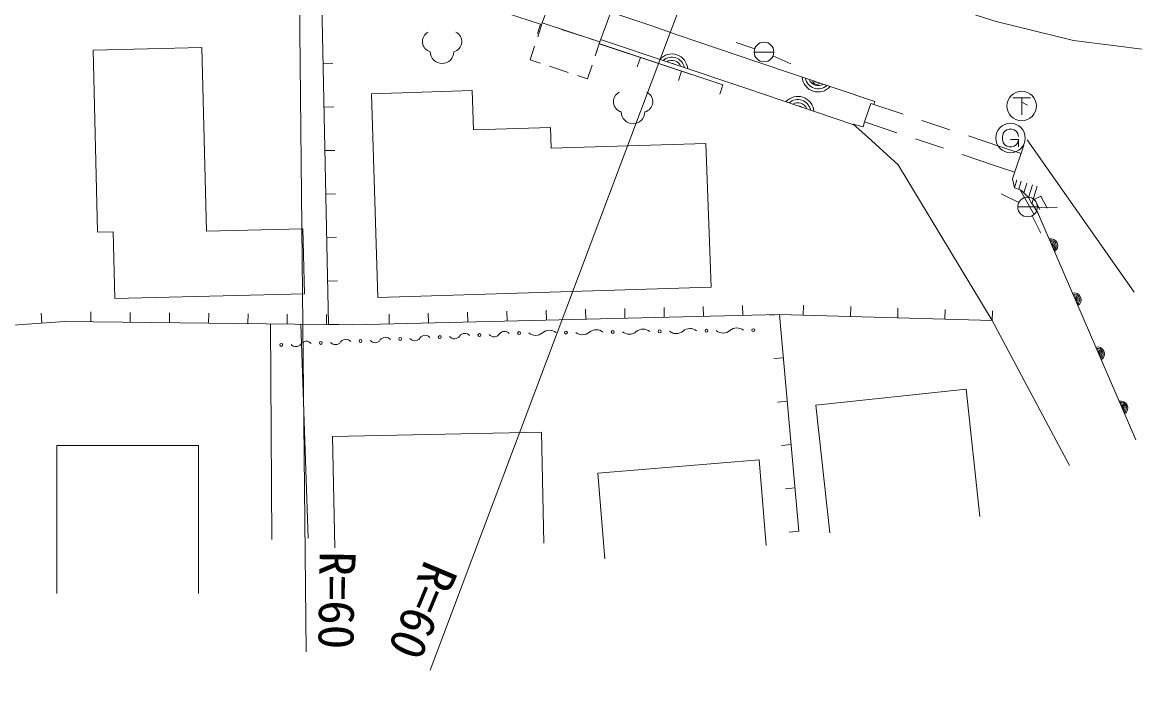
# Model space of a CAD drawing. Units: millimetres, scale not verified. Extents: x 40000 to 680000, y 20000 to 380000.
# Drawn here: x 451511 to 508141, y 240016 to 274212 of the extents above; entities that cross this region are included whole.
import ezdxf
from ezdxf.enums import TextEntityAlignment as Align

# ---------------------------------------------------------------- set-up
doc = ezdxf.new("R2010")
doc.units = ezdxf.units.MM
doc.header["$LTSCALE"] = 1000
doc.linetypes.add('CHAIN', pattern=[18.5, 12, -1.5, 3.5, -1.5])
for name, color, linetype, lineweight in [('M-BGD', 7, 'Continuous', 13), ('M-BMK', 2, 'CHAIN', 13), ('M-BMK-SRVR', 3, 'Continuous', 13), ('M-STR-STRC', 7, 'Continuous', 13)]:
    doc.layers.add(name, color=color, linetype=linetype, lineweight=lineweight)
doc.styles.add('ＭＳ ゴシック', font='')
doc.styles.get('ＭＳ ゴシック').set_extended_font_data('MS Gothic')

msp = doc.modelspace()

# ---------------------------------------------------------------- linework, layer by layer
at = {"layer": 'M-BGD'}
for p, q in [((477892, 274121), (477737, 273645)), ((477748, 273471), (477980, 274174)), ((477980, 274174), (478494, 274004)), ((478969, 273847), (479919, 273534)), ((477360, 272294), (477591, 272996)), ((480394, 273377), (480908, 273207)), ((480908, 273207), (480676, 272505)), ((480878, 273118), (480720, 272644)), ((480866, 273122), (487173, 271020)), ((480878, 273118), (487173, 271020)), ((488795, 272857), (487849, 273179)), ((482977, 272419), (482819, 271944)), ((488768, 272695), (489768, 272695)), ((489726, 272495), (490643, 272095)), ((466826, 272102), (467326, 272113)), ((477874, 272124), (477360, 272294)), ((479298, 271654), (478349, 271967)), ((480519, 272030), (480287, 271328)), ((480287, 271328), (479773, 271497)), ((485075, 271720), (484917, 271245)), ((487173, 271020), (487015, 270546)), ((487173, 271020), (487015, 270546)), ((501936, 270359), (502836, 270359)), ((502386, 270359), (502386, 269497)), ((502386, 270134), (502686, 269984)), ((466872, 269889), (467372, 269899)), ((494392, 269133), (494709, 270082)), ((494709, 270082), (496355, 269532)), ((494314, 268889), (493804, 269026)), ((494314, 268889), (494392, 269133)), ((494392, 269133), (496038, 268584)), ((497304, 269215), (498726, 268740)), ((501442, 268542), (501404, 268392)), ((501517, 268654), (501442, 268542)), ((501629, 268729), (501517, 268654)), ((501742, 268767), (501629, 268729)), ((501892, 268767), (501742, 268767)), ((502004, 268729), (501892, 268767)), ((502117, 268654), (502004, 268729)), ((502192, 268542), (502117, 268654)), ((502229, 268392), (502192, 268542)), ((496987, 268267), (498409, 267792)), ((499675, 268423), (501321, 267874)), ((501321, 267874), (501677, 267755)), ((501404, 268392), (501404, 268242)), ((501404, 268242), (501442, 268092)), ((501442, 268092), (501517, 267979)), ((501517, 267979), (501629, 267904)), ((501629, 267904), (501742, 267867)), ((501742, 267867), (501892, 267867)), ((501817, 268242), (502229, 268242)), ((501892, 267867), (502004, 267904)), ((501963, 266388), (502490, 267948)), ((502004, 267904), (502117, 267979)), ((502117, 267979), (502192, 268092)), ((502192, 268092), (502229, 268242)), ((502229, 268242), (502229, 267867)), ((466919, 267675), (467419, 267686)), ((499358, 267475), (501004, 266925)), ((501677, 267755), (502360, 267526)), ((501004, 266925), (501360, 266806)), ((501360, 266806), (502044, 266578)), ((501963, 266388), (501920, 266244)), ((502017, 265784), (502137, 266180)), ((502234, 265707), (502358, 266112)), ((502495, 265533), (502645, 266025)), ((502740, 265280), (502940, 265940)), ((502907, 264966), (503180, 265866)), ((466965, 265462), (467465, 265472)), ((502237, 265027), (501342, 265473)), ((502184, 264804), (503184, 264804)), ((503184, 264798), (504184, 264785)), ((508198, 252945), (503204, 264502)), ((502911, 264358), (503365, 263467)), ((467012, 263248), (467512, 263259)), ((467058, 261035), (467558, 261046)), ((452504, 258893), (452469, 259392)), ((454999, 258961), (455005, 259461)), ((456999, 258938), (457005, 259438)), ((458999, 258915), (459004, 259415)), ((460999, 258892), (461004, 259392)), ((462998, 258869), (463004, 259369)), ((472194, 258901), (472182, 259401)), ((474193, 258949), (474181, 259449)), ((476193, 258998), (476181, 259497)), ((478192, 259046), (478180, 259546)), ((480192, 259094), (480180, 259594)), ((482191, 259142), (482179, 259642)), ((484191, 259191), (484179, 259691)), ((486190, 259239), (486178, 259739)), ((488189, 259287), (488177, 259787)), ((491267, 259298), (491281, 259798)), ((493670, 259229), (493684, 259729)), ((496073, 259161), (496087, 259660)), ((498476, 259092), (498490, 259592)), ((500879, 259023), (500893, 259523)), ((464149, 258856), (464224, 247864)), ((464998, 258846), (465004, 259346)), ((465687, 258838), (466061, 247939)), ((466998, 258823), (467004, 259323)), ((467105, 258822), (467605, 258832)), ((470195, 258853), (470183, 259353)), ((490065, 259332), (489567, 259288)), ((490065, 259332), (491050, 248295)), ((490262, 257125), (489764, 257081)), ((490459, 254918), (489961, 254873)), ((492613, 248212), (491913, 254707)), ((453276, 245127), (453276, 252663)), ((467418, 247454), (467298, 253113)), ((490656, 252710), (490158, 252666)), ((481174, 246891), (480815, 251257)), ((490853, 250503), (490355, 250458)), ((491050, 248295), (490552, 248251)), ((491050, 248295), (490552, 248251))]:
    msp.add_line(p, q, dxfattribs=at)
for points in [[(467105, 258822), (466709, 277636), (466829, 277638), (468632, 277189), (469665, 276795), (477892, 274121)], [(481464, 274722), (483561, 274023), (484856, 273570), (488949, 272171), (494902, 270180), (494853, 270034)], [(493791, 269011), (488394, 270831), (480954, 273332)], [(455345, 263515), (456135, 263534), (456220, 260137), (465883, 260378), (465800, 263690), (460891, 263568), (460656, 272932), (455113, 272793), (455344, 263551)], [(504815, 251637), (500879, 259023), (496090, 266948), (494547, 268357), (493804, 269026)], [(501920, 266244), (502017, 265784), (502305, 265681), (502397, 265635), (502740, 265280), (502907, 264966), (502942, 264953), (503204, 264502)], [(503008, 264434), (502305, 265681), (502017, 265784)], [(503305, 264671), (503043, 265205), (503367, 265361), (503676, 264747)], [(500879, 259023), (490065, 259332), (468319, 258808), (453678, 258976), (437365, 257820), (436777, 237342)], [(491913, 254707), (499561, 255532), (500262, 249037)], [(467298, 253113), (477946, 253338), (478066, 247679)], [(453276, 252663), (460475, 252663), (460475, 245127)], [(480815, 251257), (489026, 251932), (489385, 247566)]]:
    msp.add_lwpolyline(points, dxfattribs=at)
for points in [[(480908, 273207), (481464, 274722), (478534, 275716), (477980, 274174)], [(486573, 260714), (486313, 268038), (478429, 267799), (478397, 268858), (474480, 268739), (474420, 270729), (469292, 270574), (469605, 260201)]]:
    msp.add_lwpolyline(points, close=True, dxfattribs=at)
for centre, radius in [((489268, 272695), 500), ((502386, 269947), 750), ((501817, 268317), 750), ((502684, 264804), 500), ((472766, 258181), 75), ((474785, 258281), 75), ((476803, 258381), 75), ((476803, 258381), 75), ((479187, 258411), 75), ((481572, 258441), 75), ((483957, 258471), 75), ((486341, 258501), 75), ((488726, 258531), 75), ((464693, 257781), 75), ((466711, 257881), 75), ((468729, 257981), 75), ((470748, 258081), 75)]:
    msp.add_circle(centre, radius, dxfattribs=at)
for centre, radius, start, end in [((472418, 273229), 536, 116.087, 255.3342), ((473347, 273229), 536, 284.6658, 63.913), ((472882, 272710), 600, 180, 0), ((484574, 271785), 812, 4.0422, 138.8024), ((484574, 271785), 650, 10.1579, 132.6866), ((484574, 271785), 488, 21.2906, 121.5539), ((484574, 271785), 325, 55.4799, 87.3646), ((492024, 271472), 812, 184.1277, 318.8879), ((492024, 271472), 650, 190.2435, 312.7722), ((492024, 271472), 488, 201.3761, 301.6395), ((491950, 271249), 203, 184.1277, 318.8879), ((492024, 271472), 325, 235.5654, 267.4502), ((482140, 270163), 536, 116.087, 255.3342), ((483069, 270163), 536, 284.6658, 63.913), ((490993, 269625), 812, 3.98, 138.7402), ((490993, 269625), 650, 10.0958, 132.6244), ((482604, 269644), 600, 180, 0), ((490993, 269625), 488, 21.2284, 121.4917), ((490993, 269625), 325, 55.4177, 87.3025), ((503866, 262833), 354, 302.1697, 104.5749), ((503866, 262833), 283, 304.3937, 102.3508), ((503866, 262833), 212, 308.1401, 98.6045), ((503866, 262833), 142, 315.8518, 90.8928), ((503866, 262833), 100, 326.1694, 80.5751), ((505056, 260079), 354, 302.1697, 104.5749), ((505056, 260079), 283, 304.3937, 102.3508), ((505056, 260079), 212, 308.1401, 98.6045), ((505056, 260079), 142, 315.8518, 90.8928), ((505056, 260079), 100, 326.1694, 80.5751), ((472022, 257946), 323, 40.6459, 145.0259), ((473511, 258416), 323, 220.6459, 325.0259), ((474040, 258046), 323, 40.6459, 145.0259), ((475529, 258516), 323, 220.6459, 325.0259), ((476058, 258146), 323, 40.6459, 145.0259), ((477644, 258809), 542, 231.0138, 310.4276), ((478347, 257984), 542, 51.0138, 130.4276), ((480028, 258839), 542, 231.0138, 310.4276), ((480731, 258014), 542, 51.0138, 130.4276), ((482413, 258869), 542, 231.0138, 310.4276), ((483116, 258044), 542, 51.0138, 130.4276), ((484797, 258899), 542, 231.0138, 310.4276), ((485500, 258074), 542, 51.0138, 130.4276), ((487182, 258929), 542, 231.0138, 310.4276), ((487885, 258104), 542, 51.0138, 130.4276), ((465437, 258016), 323, 220.6459, 325.0259), ((465967, 257646), 323, 40.6459, 145.0259), ((467455, 258116), 323, 220.6459, 325.0259), ((467985, 257746), 323, 40.6459, 145.0259), ((469474, 258216), 323, 220.6459, 325.0259), ((470003, 257846), 323, 40.6459, 145.0259), ((471492, 258316), 323, 220.6459, 325.0259), ((506246, 257325), 354, 302.1697, 104.5749), ((506246, 257325), 283, 304.3937, 102.3508), ((506246, 257325), 212, 308.1401, 98.6045), ((506246, 257325), 142, 315.8518, 90.8928), ((506246, 257325), 100, 326.1694, 80.5751), ((507436, 254571), 354, 302.1697, 104.5749), ((507436, 254571), 283, 304.3937, 102.3508), ((507436, 254571), 212, 308.1401, 98.6045), ((507436, 254571), 142, 315.8518, 90.8928), ((507436, 254571), 100, 326.1694, 80.5751)]:
    msp.add_arc(centre, radius, start, end, dxfattribs=at)
at = {"layer": 'M-BMK'}
msp.add_lwpolyline([(563542, 288914), (560435, 289320), (558054, 289528), (554156, 289466), (550190, 288897), (546991, 287946), (543906, 286737), (541490, 285466), (526145, 276366), (524439, 275500), (521195, 274281), (516408, 273149), (513214, 272782), (508788, 272810), (505029, 273282), (501084, 274250), (492552, 276967), (486351, 278688), (481941, 280069), (478042, 280968), (473026, 281752), (469884, 282083)], dxfattribs=at)
at = {"layer": 'M-BMK-SRVR'}
for p, q in [((465552, 282143), (465968, 242145)), ((486352, 278652), (472268, 241214))]:
    msp.add_line(p, q, dxfattribs=at)
at = {"layer": 'M-STR-STRC'}
msp.add_line((502666, 268225), (508107, 260460), dxfattribs=at)

# ---------------------------------------------------------------- texts
at = {"layer": 'M-BMK-SRVR', "style": 'ＭＳ ゴシック'}
for rotation, p in [(269.305, (467504, 242282)), (247.303, (470944, 241942))]:
    msp.add_text('R=60', height=1833, rotation=rotation, dxfattribs=at).set_placement(p, align=Align.MIDDLE_RIGHT)

doc.saveas('drawing.dxf')
